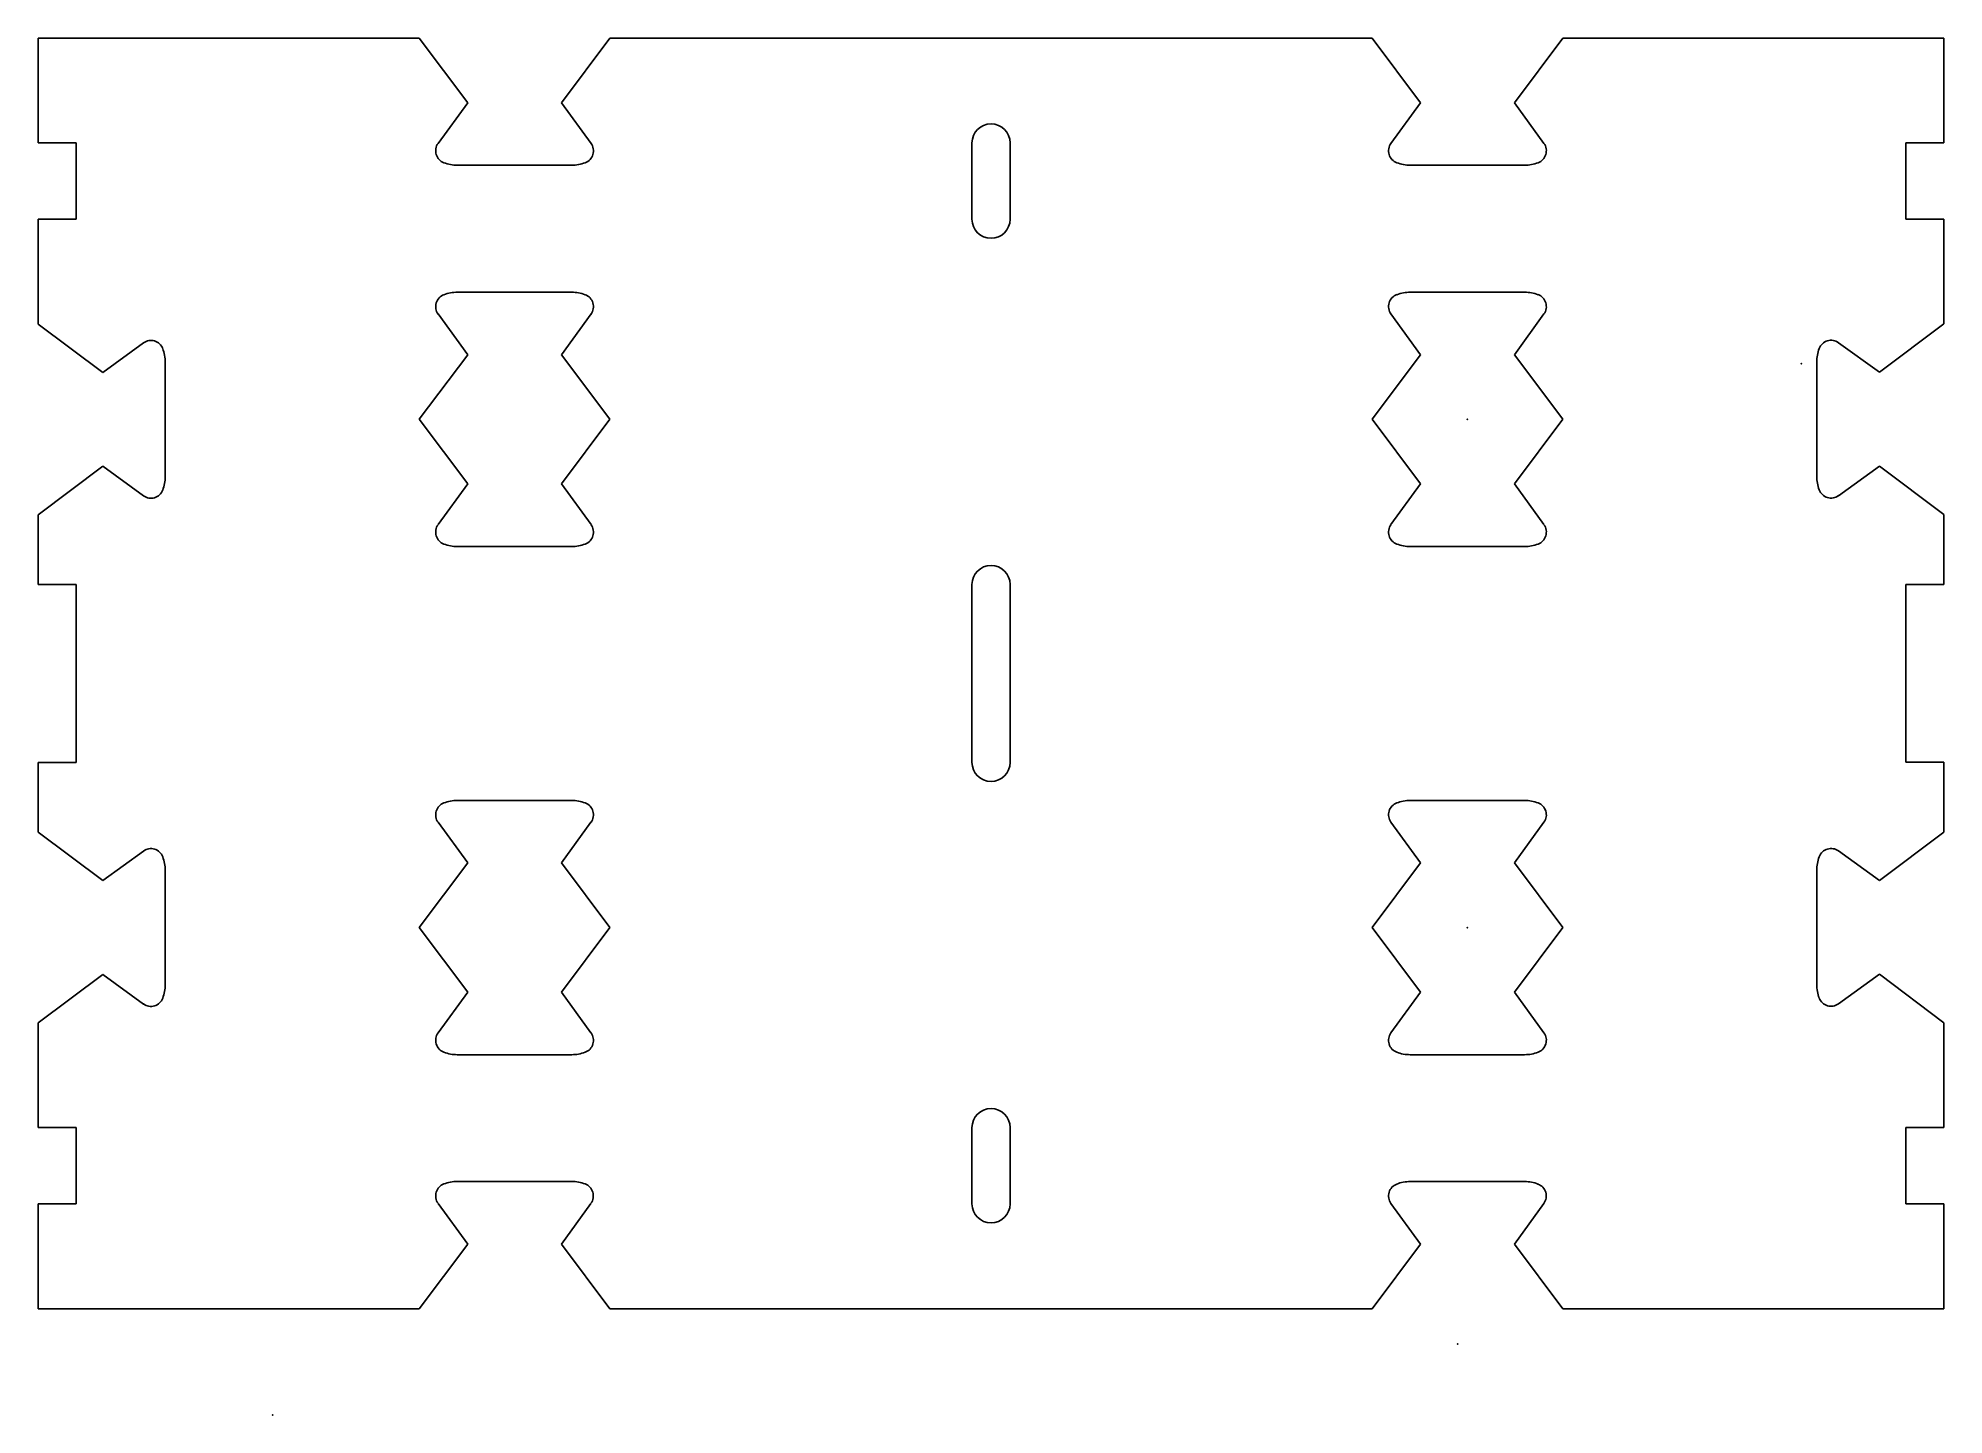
# Model space of a CAD drawing. Header units: centimetres. Extents: x -1.8 to 13.2, y 0 to 10.8.
import ezdxf

# ---------------------------------------------------------------- set-up
doc = ezdxf.new("R2010")
doc.units = ezdxf.units.CM
doc.header["$MEASUREMENT"] = 0
doc.layers.add('EXTERIOR v2_Sketch2', color=7, linetype='Continuous')

msp = doc.modelspace()

# ---------------------------------------------------------------- linework, layer by layer
at = {"layer": 'EXTERIOR v2_Sketch2'}
for p, q in [((-1.845, 10.836), (-1.845, 10.011)), ((-1.845, 10.836), (1.155, 10.836)), ((1.155, 10.836), (1.536, 10.328)), ((1.155, 10.836), (1.536, 10.328)), ((2.274, 10.328), (2.655, 10.836)), ((2.274, 10.328), (2.655, 10.836)), ((2.655, 10.836), (8.655, 10.836)), ((8.655, 10.836), (9.036, 10.328)), ((9.774, 10.328), (10.155, 10.836)), ((10.155, 10.836), (13.155, 10.836)), ((13.155, 10.012), (13.155, 10.836)), ((1.536, 10.328), (1.303, 10.007)), ((1.536, 10.328), (1.303, 10.007)), ((2.274, 10.328), (2.507, 10.007)), ((2.274, 10.328), (2.507, 10.007)), ((9.036, 10.328), (8.803, 10.007)), ((9.774, 10.328), (10.007, 10.007)), ((-1.545, 10.011), (-1.845, 10.011)), ((-1.545, 9.711), (-1.545, 10.011)), ((5.505, 10.011), (5.505, 9.411)), ((5.805, 9.411), (5.805, 10.011)), ((12.855, 10.012), (13.155, 10.012)), ((12.855, 9.712), (12.855, 10.012)), ((1.455, 9.836), (2.355, 9.836)), ((1.455, 9.836), (2.355, 9.836)), ((1.905, 9.836), (1.905, 9.836)), ((1.905, 9.836), (1.905, 9.836)), ((1.905, 9.836), (1.905, 9.836)), ((1.905, 9.836), (1.905, 9.836)), ((1.905, 9.836), (1.905, 9.836)), ((1.905, 9.836), (1.905, 9.836)), ((8.955, 9.836), (9.855, 9.836)), ((9.405, 9.836), (9.405, 9.836)), ((9.405, 9.836), (9.405, 9.836)), ((9.405, 9.836), (9.405, 9.836)), ((-1.545, 9.711), (-1.545, 9.411)), ((12.855, 9.712), (12.855, 9.412)), ((-1.845, 9.411), (-1.845, 8.586)), ((-1.545, 9.411), (-1.845, 9.411)), ((12.855, 9.412), (13.155, 9.412)), ((13.155, 8.587), (13.155, 9.412)), ((1.455, 8.836), (2.355, 8.836)), ((1.455, 8.836), (2.355, 8.836)), ((1.905, 8.836), (1.905, 8.836)), ((1.905, 8.836), (1.905, 8.836)), ((1.905, 8.836), (1.905, 8.836)), ((1.905, 8.836), (1.905, 8.836)), ((1.905, 8.836), (1.905, 8.836)), ((1.905, 8.836), (1.905, 8.836)), ((8.955, 8.836), (9.855, 8.836)), ((8.955, 8.836), (9.855, 8.836)), ((8.955, 8.836), (9.855, 8.836)), ((8.955, 8.836), (9.855, 8.836)), ((9.405, 8.836), (9.405, 8.836)), ((9.405, 8.836), (9.405, 8.836)), ((9.405, 8.836), (9.405, 8.836)), ((9.405, 8.836), (9.405, 8.836)), ((9.405, 8.836), (9.405, 8.836)), ((9.405, 8.836), (9.405, 8.836)), ((9.405, 8.836), (9.405, 8.836)), ((9.405, 8.836), (9.405, 8.836)), ((9.405, 8.836), (9.405, 8.836)), ((9.405, 8.836), (9.405, 8.836)), ((9.405, 8.836), (9.405, 8.836)), ((9.405, 8.836), (9.405, 8.836)), ((-1.337, 8.205), (-1.845, 8.586)), ((-1.337, 8.205), (-1.845, 8.586)), ((-1.337, 8.205), (-1.845, 8.586)), ((-1.337, 8.205), (-1.845, 8.586)), ((1.536, 8.344), (1.303, 8.665)), ((1.536, 8.344), (1.303, 8.665)), ((2.274, 8.344), (2.507, 8.665)), ((2.274, 8.344), (2.507, 8.665)), ((9.036, 8.344), (8.803, 8.665)), ((9.036, 8.344), (8.803, 8.665)), ((9.036, 8.344), (8.803, 8.665)), ((9.036, 8.344), (8.803, 8.665)), ((9.774, 8.344), (10.007, 8.665)), ((9.774, 8.344), (10.007, 8.665)), ((9.774, 8.344), (10.007, 8.665)), ((9.774, 8.344), (10.007, 8.665)), ((13.155, 8.587), (12.647, 8.206)), ((13.155, 8.587), (12.647, 8.206)), ((13.155, 8.587), (12.647, 8.206)), ((13.155, 8.587), (12.647, 8.206)), ((-1.337, 8.205), (-1.016, 8.437)), ((-1.337, 8.205), (-1.016, 8.437)), ((-1.337, 8.205), (-1.016, 8.437)), ((-1.337, 8.205), (-1.016, 8.437)), ((12.647, 8.206), (12.326, 8.439)), ((12.647, 8.206), (12.326, 8.439)), ((12.647, 8.206), (12.326, 8.439)), ((12.647, 8.206), (12.326, 8.439)), ((-0.845, 7.385), (-0.845, 8.286)), ((-0.845, 7.385), (-0.845, 8.286)), ((-0.845, 7.385), (-0.845, 8.286)), ((-0.845, 7.385), (-0.845, 8.286)), ((1.155, 7.836), (1.536, 8.344)), ((1.155, 7.836), (1.536, 8.344)), ((2.274, 8.344), (2.655, 7.836)), ((2.274, 8.344), (2.655, 7.836)), ((8.655, 7.836), (9.036, 8.344)), ((8.655, 7.836), (9.036, 8.344)), ((8.655, 7.836), (9.036, 8.344)), ((8.655, 7.836), (9.036, 8.344)), ((9.774, 8.344), (10.155, 7.836)), ((9.774, 8.344), (10.155, 7.836)), ((9.774, 8.344), (10.155, 7.836)), ((9.774, 8.344), (10.155, 7.836)), ((12.154, 8.287), (12.154, 7.387)), ((12.154, 8.287), (12.154, 7.387)), ((12.154, 8.287), (12.154, 7.387)), ((12.154, 8.287), (12.154, 7.387)), ((-0.845, 7.836), (-0.845, 7.836)), ((-0.845, 7.836), (-0.845, 7.836)), ((-0.845, 7.836), (-0.845, 7.836)), ((-0.845, 7.836), (-0.845, 7.836)), ((-0.845, 7.836), (-0.845, 7.836)), ((-0.845, 7.836), (-0.845, 7.836)), ((-0.845, 7.836), (-0.845, 7.836)), ((-0.845, 7.836), (-0.845, 7.836)), ((-0.845, 7.836), (-0.845, 7.836)), ((-0.845, 7.836), (-0.845, 7.836)), ((-0.845, 7.836), (-0.845, 7.836)), ((-0.845, 7.836), (-0.845, 7.836)), ((1.155, 7.836), (1.536, 7.327)), ((1.155, 7.836), (1.536, 7.327)), ((2.274, 7.327), (2.655, 7.836)), ((2.274, 7.327), (2.655, 7.836)), ((8.655, 7.836), (9.036, 7.327)), ((8.655, 7.836), (9.036, 7.327)), ((8.655, 7.836), (9.036, 7.327)), ((8.655, 7.836), (9.036, 7.327)), ((9.774, 7.327), (10.155, 7.836)), ((9.774, 7.327), (10.155, 7.836)), ((9.774, 7.327), (10.155, 7.836)), ((9.774, 7.327), (10.155, 7.836)), ((12.154, 7.837), (12.154, 7.837)), ((12.154, 7.837), (12.154, 7.837)), ((12.154, 7.837), (12.154, 7.837)), ((12.154, 7.837), (12.154, 7.837)), ((12.154, 7.837), (12.154, 7.837)), ((12.154, 7.837), (12.154, 7.837)), ((12.154, 7.837), (12.154, 7.837)), ((12.154, 7.837), (12.154, 7.837)), ((12.154, 7.837), (12.154, 7.837)), ((12.154, 7.837), (12.154, 7.837)), ((12.154, 7.837), (12.154, 7.837)), ((12.154, 7.837), (12.154, 7.837)), ((-1.845, 7.085), (-1.337, 7.467)), ((-1.845, 7.085), (-1.337, 7.467)), ((-1.845, 7.085), (-1.337, 7.467)), ((-1.845, 7.085), (-1.337, 7.467)), ((-1.337, 7.467), (-1.016, 7.234)), ((-1.337, 7.467), (-1.016, 7.234)), ((-1.337, 7.467), (-1.016, 7.234)), ((-1.337, 7.467), (-1.016, 7.234)), ((12.647, 7.468), (12.326, 7.235)), ((12.647, 7.468), (12.326, 7.235)), ((12.647, 7.468), (12.326, 7.235)), ((12.647, 7.468), (12.326, 7.235)), ((12.647, 7.468), (13.155, 7.087)), ((12.647, 7.468), (13.155, 7.087)), ((12.647, 7.468), (13.155, 7.087)), ((12.647, 7.468), (13.155, 7.087)), ((1.536, 7.327), (1.303, 7.007)), ((1.536, 7.327), (1.303, 7.007)), ((2.274, 7.327), (2.507, 7.007)), ((2.274, 7.327), (2.507, 7.007)), ((9.036, 7.327), (8.803, 7.007)), ((9.036, 7.327), (8.803, 7.007)), ((9.036, 7.327), (8.803, 7.007)), ((9.036, 7.327), (8.803, 7.007)), ((9.774, 7.327), (10.007, 7.007)), ((9.774, 7.327), (10.007, 7.007)), ((9.774, 7.327), (10.007, 7.007)), ((9.774, 7.327), (10.007, 7.007)), ((-1.845, 7.085), (-1.845, 6.536)), ((13.155, 6.537), (13.155, 7.087)), ((1.455, 6.835), (2.355, 6.835)), ((8.955, 6.835), (9.855, 6.835)), ((-1.545, 6.536), (-1.845, 6.536)), ((-1.545, 5.836), (-1.545, 6.536)), ((5.505, 6.536), (5.505, 5.136)), ((5.805, 5.136), (5.805, 6.536)), ((12.855, 5.837), (12.855, 6.537)), ((12.855, 6.537), (13.155, 6.537)), ((-1.545, 5.836), (-1.545, 5.136)), ((12.855, 5.837), (12.855, 5.137)), ((-1.545, 5.136), (-1.845, 5.136)), ((-1.845, 5.136), (-1.845, 4.586)), ((12.855, 5.137), (13.155, 5.137)), ((13.155, 4.587), (13.155, 5.137)), ((1.454, 4.836), (2.355, 4.836)), ((1.454, 4.836), (2.355, 4.836)), ((1.454, 4.836), (2.355, 4.836)), ((1.454, 4.836), (2.355, 4.836)), ((1.905, 4.836), (1.905, 4.836)), ((1.905, 4.836), (1.905, 4.836)), ((1.905, 4.836), (1.905, 4.836)), ((1.905, 4.836), (1.905, 4.836)), ((1.905, 4.836), (1.905, 4.836)), ((1.905, 4.836), (1.905, 4.836)), ((1.905, 4.836), (1.905, 4.836)), ((1.905, 4.836), (1.905, 4.836)), ((1.905, 4.836), (1.905, 4.836)), ((1.905, 4.836), (1.905, 4.836)), ((1.905, 4.836), (1.905, 4.836)), ((1.905, 4.836), (1.905, 4.836)), ((8.954, 4.836), (9.855, 4.836)), ((8.954, 4.836), (9.855, 4.836)), ((8.954, 4.836), (9.855, 4.836)), ((8.954, 4.836), (9.855, 4.836)), ((9.405, 4.836), (9.405, 4.836)), ((9.405, 4.836), (9.405, 4.836)), ((9.405, 4.836), (9.405, 4.836)), ((9.405, 4.836), (9.405, 4.836)), ((9.405, 4.836), (9.405, 4.836)), ((9.405, 4.836), (9.405, 4.836)), ((9.405, 4.836), (9.405, 4.836)), ((9.405, 4.836), (9.405, 4.836)), ((9.405, 4.836), (9.405, 4.836)), ((9.405, 4.836), (9.405, 4.836)), ((9.405, 4.836), (9.405, 4.836)), ((9.405, 4.836), (9.405, 4.836)), ((1.536, 4.344), (1.303, 4.665)), ((1.536, 4.344), (1.303, 4.665)), ((1.536, 4.344), (1.303, 4.665)), ((1.536, 4.344), (1.303, 4.665)), ((2.274, 4.344), (2.506, 4.665)), ((2.274, 4.344), (2.506, 4.665)), ((2.274, 4.344), (2.506, 4.665)), ((2.274, 4.344), (2.506, 4.665)), ((9.036, 4.344), (8.803, 4.665)), ((9.036, 4.344), (8.803, 4.665)), ((9.036, 4.344), (8.803, 4.665)), ((9.036, 4.344), (8.803, 4.665)), ((9.774, 4.344), (10.006, 4.665)), ((9.774, 4.344), (10.006, 4.665)), ((9.774, 4.344), (10.006, 4.665)), ((9.774, 4.344), (10.006, 4.665)), ((-1.337, 4.205), (-1.845, 4.586)), ((-1.337, 4.205), (-1.845, 4.586)), ((-1.337, 4.205), (-1.845, 4.586)), ((-1.337, 4.205), (-1.845, 4.586)), ((13.155, 4.587), (12.647, 4.206)), ((13.155, 4.587), (12.647, 4.206)), ((13.155, 4.587), (12.647, 4.206)), ((13.155, 4.587), (12.647, 4.206)), ((-1.337, 4.205), (-1.016, 4.437)), ((-1.337, 4.205), (-1.016, 4.437)), ((-1.337, 4.205), (-1.016, 4.437)), ((-1.337, 4.205), (-1.016, 4.437)), ((12.647, 4.206), (12.326, 4.439)), ((12.647, 4.206), (12.326, 4.439)), ((12.647, 4.206), (12.326, 4.439)), ((12.647, 4.206), (12.326, 4.439)), ((-0.845, 3.385), (-0.845, 4.286)), ((-0.845, 3.385), (-0.845, 4.286)), ((-0.845, 3.385), (-0.845, 4.286)), ((-0.845, 3.385), (-0.845, 4.286)), ((1.154, 3.836), (1.536, 4.344)), ((1.154, 3.836), (1.536, 4.344)), ((1.154, 3.836), (1.536, 4.344)), ((1.154, 3.836), (1.536, 4.344)), ((2.274, 4.344), (2.655, 3.836)), ((2.274, 4.344), (2.655, 3.836)), ((2.274, 4.344), (2.655, 3.836)), ((2.274, 4.344), (2.655, 3.836)), ((8.654, 3.836), (9.036, 4.344)), ((8.654, 3.836), (9.036, 4.344)), ((8.654, 3.836), (9.036, 4.344)), ((8.654, 3.836), (9.036, 4.344)), ((9.774, 4.344), (10.155, 3.836)), ((9.774, 4.344), (10.155, 3.836)), ((9.774, 4.344), (10.155, 3.836)), ((9.774, 4.344), (10.155, 3.836)), ((12.154, 4.287), (12.154, 3.387)), ((12.154, 4.287), (12.154, 3.387)), ((12.154, 4.287), (12.154, 3.387)), ((12.154, 4.287), (12.154, 3.387)), ((-0.845, 3.836), (-0.845, 3.836)), ((-0.845, 3.836), (-0.845, 3.836)), ((-0.845, 3.836), (-0.845, 3.836)), ((-0.845, 3.836), (-0.845, 3.836)), ((-0.845, 3.836), (-0.845, 3.836)), ((-0.845, 3.836), (-0.845, 3.836)), ((-0.845, 3.836), (-0.845, 3.836)), ((-0.845, 3.836), (-0.845, 3.836)), ((-0.845, 3.836), (-0.845, 3.836)), ((-0.845, 3.836), (-0.845, 3.836)), ((-0.845, 3.836), (-0.845, 3.836)), ((-0.845, 3.836), (-0.845, 3.836)), ((1.154, 3.836), (1.536, 3.327)), ((1.154, 3.836), (1.536, 3.327)), ((1.154, 3.836), (1.536, 3.327)), ((1.154, 3.836), (1.536, 3.327)), ((2.274, 3.327), (2.655, 3.836)), ((2.274, 3.327), (2.655, 3.836)), ((2.274, 3.327), (2.655, 3.836)), ((2.274, 3.327), (2.655, 3.836)), ((8.654, 3.836), (9.036, 3.328)), ((8.654, 3.836), (9.036, 3.328)), ((8.654, 3.836), (9.036, 3.328)), ((8.654, 3.836), (9.036, 3.328)), ((9.774, 3.328), (10.155, 3.836)), ((9.774, 3.328), (10.155, 3.836)), ((9.774, 3.328), (10.155, 3.836)), ((9.774, 3.328), (10.155, 3.836)), ((12.154, 3.837), (12.154, 3.837)), ((12.154, 3.837), (12.154, 3.837)), ((12.154, 3.837), (12.154, 3.837)), ((12.154, 3.837), (12.154, 3.837)), ((12.154, 3.837), (12.154, 3.837)), ((12.154, 3.837), (12.154, 3.837)), ((12.154, 3.837), (12.154, 3.837)), ((12.154, 3.837), (12.154, 3.837)), ((12.154, 3.837), (12.154, 3.837)), ((12.154, 3.837), (12.154, 3.837)), ((12.154, 3.837), (12.154, 3.837)), ((12.154, 3.837), (12.154, 3.837)), ((-1.845, 3.085), (-1.337, 3.467)), ((-1.845, 3.085), (-1.337, 3.467)), ((-1.845, 3.085), (-1.337, 3.467)), ((-1.845, 3.085), (-1.337, 3.467)), ((-1.337, 3.467), (-1.016, 3.234)), ((-1.337, 3.467), (-1.016, 3.234)), ((-1.337, 3.467), (-1.016, 3.234)), ((-1.337, 3.467), (-1.016, 3.234)), ((12.647, 3.468), (12.326, 3.235)), ((12.647, 3.468), (12.326, 3.235)), ((12.647, 3.468), (12.326, 3.235)), ((12.647, 3.468), (12.326, 3.235)), ((12.647, 3.468), (13.155, 3.087)), ((12.647, 3.468), (13.155, 3.087)), ((12.647, 3.468), (13.155, 3.087)), ((12.647, 3.468), (13.155, 3.087)), ((1.536, 3.327), (1.303, 3.007)), ((1.536, 3.327), (1.303, 3.007)), ((1.536, 3.327), (1.303, 3.007)), ((1.536, 3.327), (1.303, 3.007)), ((2.274, 3.327), (2.506, 3.007)), ((9.036, 3.328), (8.803, 3.007)), ((9.036, 3.328), (8.803, 3.007)), ((9.036, 3.328), (8.803, 3.007)), ((9.036, 3.328), (8.803, 3.007)), ((9.774, 3.328), (10.006, 3.007)), ((9.774, 3.328), (10.006, 3.007)), ((9.774, 3.328), (10.006, 3.007)), ((9.774, 3.328), (10.006, 3.007)), ((-1.845, 3.085), (-1.845, 2.261)), ((13.155, 2.261), (13.155, 3.087)), ((1.454, 2.835), (2.355, 2.835)), ((8.954, 2.835), (9.855, 2.835)), ((-1.545, 2.261), (-1.845, 2.261)), ((-1.545, 1.961), (-1.545, 2.261)), ((5.505, 2.261), (5.505, 1.661)), ((5.805, 1.661), (5.805, 2.261)), ((12.855, 1.961), (12.855, 2.261)), ((12.855, 2.261), (13.155, 2.261)), ((-1.545, 1.961), (-1.545, 1.661)), ((12.855, 1.961), (12.855, 1.661)), ((2.355, 1.837), (1.454, 1.837)), ((1.905, 1.837), (1.905, 1.837)), ((1.905, 1.837), (1.905, 1.837)), ((1.905, 1.837), (1.905, 1.837)), ((1.905, 1.837), (1.905, 1.837)), ((9.855, 1.836), (8.954, 1.836)), ((9.405, 1.836), (9.405, 1.836)), ((9.405, 1.836), (9.405, 1.836)), ((9.405, 1.836), (9.405, 1.836)), ((9.405, 1.836), (9.405, 1.836)), ((-1.545, 1.661), (-1.845, 1.661)), ((-1.845, 1.661), (-1.845, 0.836)), ((1.536, 1.344), (1.303, 1.665)), ((2.274, 1.344), (2.506, 1.665)), ((9.036, 1.344), (8.803, 1.664)), ((9.774, 1.344), (10.006, 1.664)), ((12.855, 1.661), (13.155, 1.661)), ((13.155, 0.836), (13.155, 1.661)), ((1.536, 1.344), (1.154, 0.836)), ((2.655, 0.836), (2.274, 1.344)), ((9.036, 1.344), (8.654, 0.836)), ((10.155, 0.836), (9.774, 1.344)), ((-1.845, 0.836), (1.154, 0.836)), ((2.655, 0.836), (8.654, 0.836)), ((10.155, 0.836), (13.155, 0.836))]:
    msp.add_line(p, q, dxfattribs=at)
for centre, radius, start, end in [((5.655, 10.011), 0.15, 359.9991, 179.9991), ((1.384, 9.949), 0.1, 144.0257, 249.3739), ((1.384, 9.949), 0.1, 144.0257, 249.3739), ((2.426, 9.949), 0.1, 290.6255, 35.9754), ((2.426, 9.949), 0.1, 290.6255, 35.9754), ((8.884, 9.949), 0.1, 144.0257, 249.3739), ((9.926, 9.949), 0.1, 290.6255, 35.9754), ((1.455, 10.136), 0.3, 249.3739, 270), ((1.455, 10.136), 0.3, 249.3739, 270), ((2.355, 10.136), 0.3, 270, 290.6255), ((2.355, 10.136), 0.3, 270, 290.6255), ((8.955, 10.136), 0.3, 249.3739, 270), ((9.855, 10.136), 0.3, 270, 290.6255), ((5.655, 9.411), 0.15, 179.9991, 359.9991), ((1.384, 8.723), 0.1, 110.6261, 215.9743), ((1.384, 8.723), 0.1, 110.6261, 215.9743), ((1.455, 8.536), 0.3, 90, 110.6261), ((1.455, 8.536), 0.3, 90, 110.6261), ((2.355, 8.536), 0.3, 69.3745, 90), ((2.355, 8.536), 0.3, 69.3745, 90), ((2.426, 8.723), 0.1, 324.0246, 69.3745), ((2.426, 8.723), 0.1, 324.0246, 69.3745), ((8.884, 8.724), 0.1, 110.6261, 215.9743), ((8.884, 8.724), 0.1, 110.6261, 215.9743), ((8.884, 8.724), 0.1, 110.6261, 215.9743), ((8.884, 8.724), 0.1, 110.6261, 215.9743), ((8.955, 8.536), 0.3, 90, 110.6261), ((8.955, 8.536), 0.3, 90, 110.6261), ((8.955, 8.536), 0.3, 90, 110.6261), ((8.955, 8.536), 0.3, 90, 110.6261), ((9.855, 8.536), 0.3, 69.3745, 90), ((9.855, 8.536), 0.3, 69.3745, 90), ((9.855, 8.536), 0.3, 69.3745, 90), ((9.855, 8.536), 0.3, 69.3745, 90), ((9.926, 8.724), 0.1, 324.0246, 69.3745), ((9.926, 8.724), 0.1, 324.0246, 69.3745), ((9.926, 8.724), 0.1, 324.0246, 69.3745), ((9.926, 8.724), 0.1, 324.0246, 69.3745), ((-0.957, 8.357), 0.1, 20.6255, 125.9754), ((-0.957, 8.357), 0.1, 20.6255, 125.9754), ((-0.957, 8.357), 0.1, 20.6255, 125.9754), ((-0.957, 8.357), 0.1, 20.6255, 125.9754), ((12.267, 8.358), 0.1, 54.0257, 159.3739), ((12.267, 8.358), 0.1, 54.0257, 159.3739), ((12.267, 8.358), 0.1, 54.0257, 159.3739), ((12.267, 8.358), 0.1, 54.0257, 159.3739), ((-1.145, 8.286), 0.3, 0, 20.6255), ((-1.145, 8.286), 0.3, 0, 20.6255), ((-1.145, 8.286), 0.3, 0, 20.6255), ((-1.145, 8.286), 0.3, 0, 20.6255), ((12.454, 8.287), 0.3, 159.3739, 180), ((12.454, 8.287), 0.3, 159.3739, 180), ((12.454, 8.287), 0.3, 159.3739, 180), ((12.454, 8.287), 0.3, 159.3739, 180), ((-1.145, 7.385), 0.3, 339.3739, 0), ((-1.145, 7.385), 0.3, 339.3739, 0), ((-1.145, 7.385), 0.3, 339.3739, 0), ((-1.145, 7.385), 0.3, 339.3739, 0), ((12.454, 7.387), 0.3, 180, 200.6255), ((12.454, 7.387), 0.3, 180, 200.6255), ((12.454, 7.387), 0.3, 180, 200.6255), ((12.454, 7.387), 0.3, 180, 200.6255), ((-0.957, 7.315), 0.1, 234.0257, 339.3739), ((-0.957, 7.315), 0.1, 234.0257, 339.3739), ((-0.957, 7.315), 0.1, 234.0257, 339.3739), ((-0.957, 7.315), 0.1, 234.0257, 339.3739), ((12.267, 7.316), 0.1, 200.6255, 305.9754), ((12.267, 7.316), 0.1, 200.6255, 305.9754), ((12.267, 7.316), 0.1, 200.6255, 305.9754), ((12.267, 7.316), 0.1, 200.6255, 305.9754), ((1.384, 6.948), 0.1, 144.0257, 249.3739), ((1.384, 6.948), 0.1, 144.0257, 249.3739), ((2.426, 6.948), 0.1, 290.6255, 35.9754), ((2.426, 6.948), 0.1, 290.6255, 35.9754), ((8.884, 6.948), 0.1, 144.0257, 249.3739), ((8.884, 6.948), 0.1, 144.0257, 249.3739), ((8.884, 6.948), 0.1, 144.0257, 249.3739), ((8.884, 6.948), 0.1, 144.0257, 249.3739), ((9.926, 6.948), 0.1, 290.6255, 35.9754), ((9.926, 6.948), 0.1, 290.6255, 35.9754), ((9.926, 6.948), 0.1, 290.6255, 35.9754), ((9.926, 6.948), 0.1, 290.6255, 35.9754), ((1.455, 7.135), 0.3, 249.3739, 270), ((1.455, 7.135), 0.3, 249.3739, 270), ((2.355, 7.135), 0.3, 270, 290.6255), ((2.355, 7.135), 0.3, 270, 290.6255), ((8.955, 7.135), 0.3, 249.3739, 270), ((8.955, 7.135), 0.3, 249.3739, 270), ((8.955, 7.135), 0.3, 249.3739, 270), ((8.955, 7.135), 0.3, 249.3739, 270), ((9.855, 7.135), 0.3, 270, 290.6255), ((9.855, 7.135), 0.3, 270, 290.6255), ((9.855, 7.135), 0.3, 270, 290.6255), ((9.855, 7.135), 0.3, 270, 290.6255), ((5.655, 6.536), 0.15, 359.9991, 179.9991), ((5.655, 5.136), 0.15, 179.9991, 359.9991), ((1.384, 4.723), 0.1, 110.6261, 215.9743), ((1.384, 4.723), 0.1, 110.6261, 215.9743), ((1.384, 4.723), 0.1, 110.6261, 215.9743), ((1.384, 4.723), 0.1, 110.6261, 215.9743), ((1.454, 4.536), 0.3, 90, 110.6261), ((1.454, 4.536), 0.3, 90, 110.6261), ((1.454, 4.536), 0.3, 90, 110.6261), ((1.454, 4.536), 0.3, 90, 110.6261), ((2.355, 4.536), 0.3, 69.3745, 90), ((2.355, 4.536), 0.3, 69.3745, 90), ((2.355, 4.536), 0.3, 69.3745, 90), ((2.355, 4.536), 0.3, 69.3745, 90), ((2.426, 4.723), 0.1, 324.0246, 69.3745), ((2.426, 4.723), 0.1, 324.0246, 69.3745), ((2.426, 4.723), 0.1, 324.0246, 69.3745), ((2.426, 4.723), 0.1, 324.0246, 69.3745), ((8.884, 4.724), 0.1, 110.6261, 215.9743), ((8.884, 4.724), 0.1, 110.6261, 215.9743), ((8.884, 4.724), 0.1, 110.6261, 215.9743), ((8.884, 4.724), 0.1, 110.6261, 215.9743), ((8.954, 4.536), 0.3, 90, 110.6261), ((8.954, 4.536), 0.3, 90, 110.6261), ((8.954, 4.536), 0.3, 90, 110.6261), ((8.954, 4.536), 0.3, 90, 110.6261), ((9.855, 4.536), 0.3, 69.3745, 90), ((9.855, 4.536), 0.3, 69.3745, 90), ((9.855, 4.536), 0.3, 69.3745, 90), ((9.855, 4.536), 0.3, 69.3745, 90), ((9.926, 4.724), 0.1, 324.0246, 69.3745), ((9.926, 4.724), 0.1, 324.0246, 69.3745), ((9.926, 4.724), 0.1, 324.0246, 69.3745), ((9.926, 4.724), 0.1, 324.0246, 69.3745), ((-0.957, 4.357), 0.1, 20.6255, 125.9754), ((-0.957, 4.357), 0.1, 20.6255, 125.9754), ((-0.957, 4.357), 0.1, 20.6255, 125.9754), ((-0.957, 4.357), 0.1, 20.6255, 125.9754), ((-1.145, 4.286), 0.3, 0, 20.6255), ((-1.145, 4.286), 0.3, 0, 20.6255), ((-1.145, 4.286), 0.3, 0, 20.6255), ((-1.145, 4.286), 0.3, 0, 20.6255), ((12.454, 4.287), 0.3, 159.3739, 180), ((12.454, 4.287), 0.3, 159.3739, 180), ((12.454, 4.287), 0.3, 159.3739, 180), ((12.454, 4.287), 0.3, 159.3739, 180), ((12.267, 4.358), 0.1, 54.0257, 159.3739), ((12.267, 4.358), 0.1, 54.0257, 159.3739), ((12.267, 4.358), 0.1, 54.0257, 159.3739), ((12.267, 4.358), 0.1, 54.0257, 159.3739), ((-1.145, 3.385), 0.3, 339.3739, 0), ((-1.145, 3.385), 0.3, 339.3739, 0), ((-1.145, 3.385), 0.3, 339.3739, 0), ((-1.145, 3.385), 0.3, 339.3739, 0), ((12.454, 3.387), 0.3, 180, 200.6255), ((12.454, 3.387), 0.3, 180, 200.6255), ((12.454, 3.387), 0.3, 180, 200.6255), ((12.454, 3.387), 0.3, 180, 200.6255), ((-0.957, 3.315), 0.1, 234.0257, 339.3739), ((-0.957, 3.315), 0.1, 234.0257, 339.3739), ((-0.957, 3.315), 0.1, 234.0257, 339.3739), ((-0.957, 3.315), 0.1, 234.0257, 339.3739), ((12.267, 3.316), 0.1, 200.6255, 305.9754), ((12.267, 3.316), 0.1, 200.6255, 305.9754), ((12.267, 3.316), 0.1, 200.6255, 305.9754), ((12.267, 3.316), 0.1, 200.6255, 305.9754), ((1.384, 2.948), 0.1, 144.0257, 249.3739), ((1.384, 2.948), 0.1, 144.0257, 249.3739), ((1.384, 2.948), 0.1, 144.0257, 249.3739), ((1.384, 2.948), 0.1, 144.0257, 249.3739), ((2.426, 2.948), 0.1, 290.6255, 35.9754), ((2.426, 2.948), 0.1, 290.6255, 35.9754), ((2.426, 2.948), 0.1, 290.6255, 35.9754), ((2.426, 2.948), 0.1, 290.6255, 35.9754), ((8.884, 2.948), 0.1, 144.0257, 249.3739), ((8.884, 2.948), 0.1, 144.0257, 249.3739), ((8.884, 2.948), 0.1, 144.0257, 249.3739), ((8.884, 2.948), 0.1, 144.0257, 249.3739), ((9.926, 2.948), 0.1, 290.6255, 35.9754), ((9.926, 2.948), 0.1, 290.6255, 35.9754), ((9.926, 2.948), 0.1, 290.6255, 35.9754), ((9.926, 2.948), 0.1, 290.6255, 35.9754), ((1.454, 3.135), 0.3, 249.3739, 270), ((1.454, 3.135), 0.3, 249.3739, 270), ((1.454, 3.135), 0.3, 249.3739, 270), ((1.454, 3.135), 0.3, 249.3739, 270), ((2.355, 3.135), 0.3, 270, 290.6255), ((2.355, 3.135), 0.3, 270, 290.6255), ((2.355, 3.135), 0.3, 270, 290.6255), ((2.355, 3.135), 0.3, 270, 290.6255), ((8.954, 3.135), 0.3, 249.3739, 270), ((8.954, 3.135), 0.3, 249.3739, 270), ((8.954, 3.135), 0.3, 249.3739, 270), ((8.954, 3.135), 0.3, 249.3739, 270), ((9.855, 3.135), 0.3, 270, 290.6255), ((9.855, 3.135), 0.3, 270, 290.6255), ((9.855, 3.135), 0.3, 270, 290.6255), ((9.855, 3.135), 0.3, 270, 290.6255), ((5.655, 2.261), 0.15, 359.9991, 179.9991), ((1.384, 1.724), 0.1, 110.6255, 215.9754), ((1.454, 1.537), 0.3, 90, 110.6255), ((2.355, 1.537), 0.3, 69.3739, 90), ((2.425, 1.724), 0.1, 324.0257, 69.3739), ((8.884, 1.723), 0.1, 110.6255, 215.9754), ((8.954, 1.536), 0.3, 90, 110.6255), ((9.855, 1.536), 0.3, 69.3739, 90), ((9.925, 1.723), 0.1, 324.0257, 69.3739), ((5.655, 1.661), 0.15, 179.9991, 359.9991)]:
    msp.add_arc(centre, radius, start, end, dxfattribs=at)
for p in [(12.033, 8.273), (9.405, 7.836), (9.405, 3.836), (9.329, 0.557), (0, 0)]:
    msp.add_point(p, dxfattribs=at)

doc.saveas('drawing.dxf')
